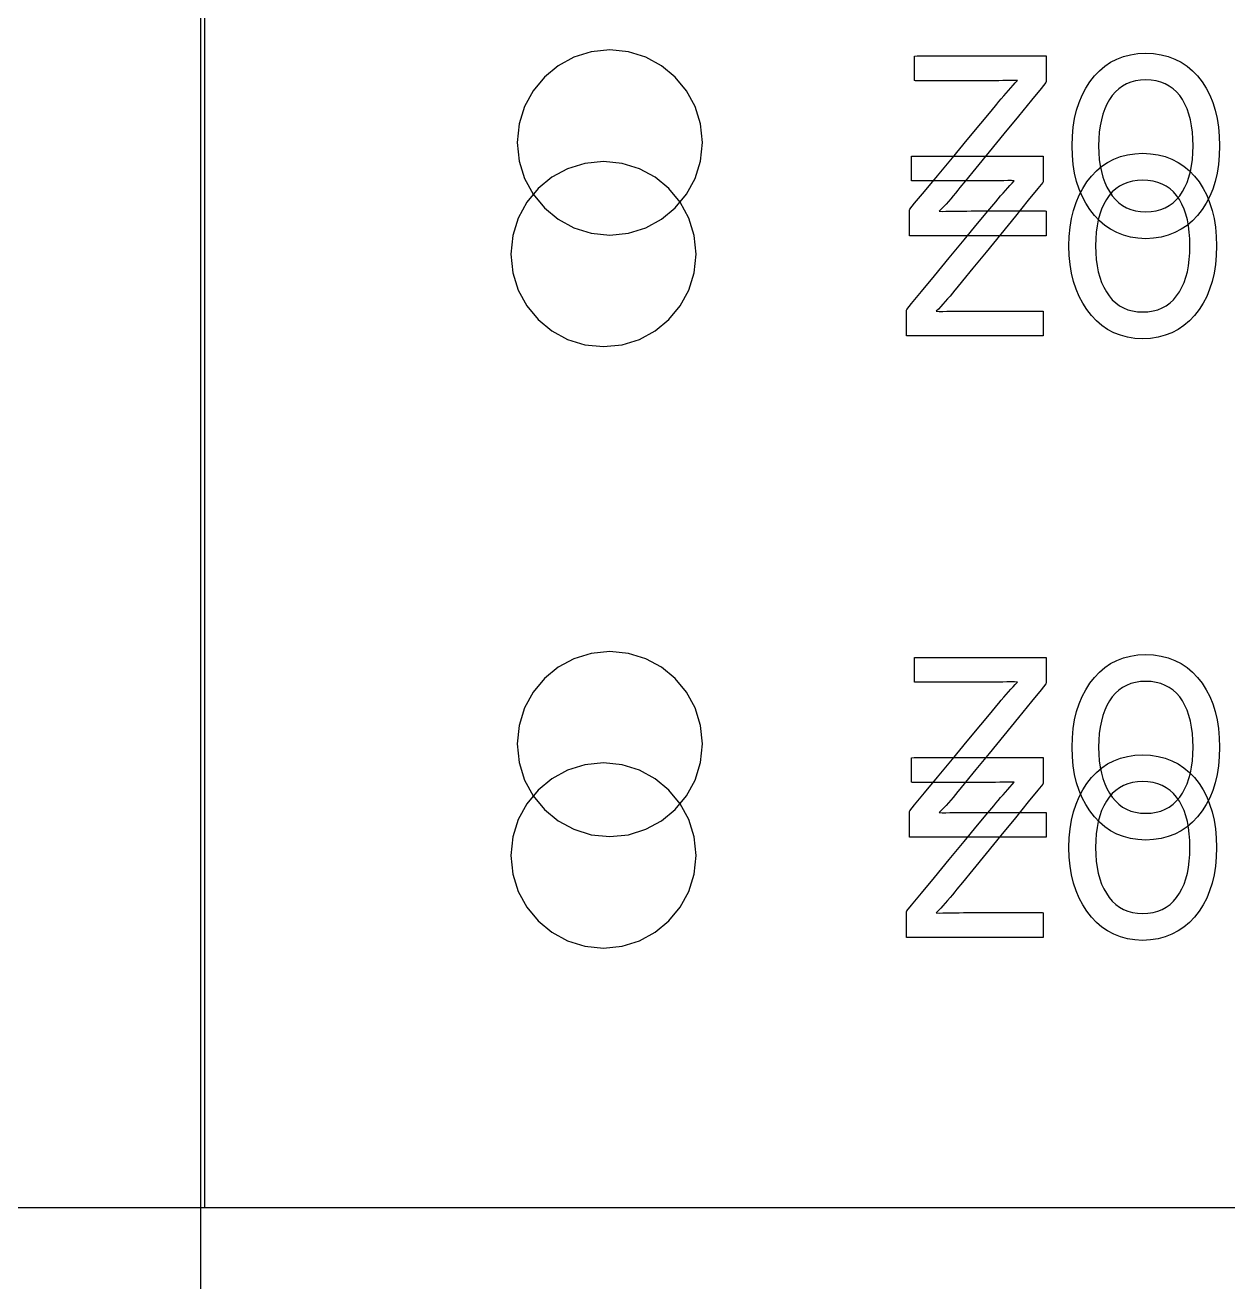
# Model space of a CAD drawing. Extents: x 1 to 47.7, y 0.2 to 35.
# Drawn here: x 11.508 to 12.157, y 10.758 to 11.437 of the extents above; entities that cross this region are included whole.
import ezdxf

# ---------------------------------------------------------------- set-up
doc = ezdxf.new("R2010")
doc.units = 0
doc.header["$MEASUREMENT"] = 0
for name, color, linetype in [('4_1__4U__UP_TO_ONE_IO_BOAR', 7, 'CONTINUOUS'), ('4_2__4U__FRONT_PANEL_W_24_', 7, 'CONTINUOUS'), ('5_1___24__TARGET_LEDS___12', 7, 'CONTINUOUS')]:
    doc.layers.add(name, color=color, linetype=linetype)

msp = doc.modelspace()

# ---------------------------------------------------------------- linework, layer by layer
at = {"layer": '4_1__4U__UP_TO_ONE_IO_BOAR'}
for points in [[(11.60446, 14.47367), (11.60446, 10.79851)], [(11.30567, 10.79851), (11.59054, 10.79851), (12.16307, 10.79851), (12.73561, 10.79851), (13.02048, 10.79851), (13.30367, 10.79851), (13.58462, 10.79851), (13.72408, 10.79851), (13.86277, 10.79851), (14.00062, 10.79851), (14.13756, 10.79851), (14.27352, 10.79851), (14.40843, 10.79851), (14.54222, 10.79851), (14.67482, 10.79851)]]:
    msp.add_lwpolyline(points, dxfattribs=at)
for points in [[(11.82341, 11.32397), (11.83349, 11.32499), (11.84288, 11.32791), (11.85138, 11.33252), (11.85878, 11.33863), (11.86489, 11.34603), (11.8695, 11.35453), (11.87242, 11.36392), (11.87344, 11.374), (11.87242, 11.38407), (11.8695, 11.39346), (11.86489, 11.40195), (11.85878, 11.40935), (11.85138, 11.41545), (11.84288, 11.42006), (11.83349, 11.42297), (11.82341, 11.42399), (11.81334, 11.42297), (11.80396, 11.42006), (11.79547, 11.41545), (11.78808, 11.40935), (11.78198, 11.40195), (11.77737, 11.39346), (11.77446, 11.38407), (11.77345, 11.374), (11.77446, 11.36392), (11.77737, 11.35453), (11.78198, 11.34603), (11.78808, 11.33863), (11.79547, 11.33252), (11.80396, 11.32791), (11.81334, 11.32499)], [(12.15291, 11.3722), (12.15274, 11.36703), (12.15227, 11.3621), (12.15152, 11.35743), (12.15049, 11.35301), (12.14916, 11.34883), (12.14755, 11.34491), (12.14565, 11.34123), (12.14347, 11.33781), (12.14098, 11.33461), (12.13824, 11.33173), (12.13529, 11.32922), (12.13211, 11.32708), (12.12872, 11.32532), (12.12511, 11.32393), (12.12128, 11.32292), (12.11724, 11.32228), (12.11297, 11.32201), (12.10874, 11.32228), (12.10473, 11.32292), (12.10094, 11.32393), (12.09738, 11.32532), (12.09403, 11.32708), (12.09091, 11.32922), (12.08801, 11.33173), (12.08532, 11.33461), (12.08284, 11.33781), (12.0806, 11.34123), (12.07865, 11.34491), (12.077, 11.34883), (12.07565, 11.35301), (12.07458, 11.35743), (12.07382, 11.3621), (12.07334, 11.36703), (12.07316, 11.3722), (12.07334, 11.37737), (12.07382, 11.38231), (12.07458, 11.38699), (12.07565, 11.39144), (12.077, 11.39564), (12.07865, 11.39959), (12.0806, 11.4033), (12.08284, 11.40677), (12.08532, 11.40997), (12.08801, 11.41281), (12.09091, 11.41528), (12.09403, 11.41737), (12.09738, 11.4191), (12.10094, 11.42046), (12.10473, 11.42145), (12.10874, 11.42207), (12.11297, 11.42232), (12.11724, 11.42207), (12.12128, 11.42145), (12.12511, 11.42046), (12.12872, 11.4191), (12.13211, 11.41737), (12.13529, 11.41528), (12.13824, 11.41281), (12.14098, 11.40997), (12.14347, 11.40677), (12.14565, 11.4033), (12.14755, 11.39959), (12.14916, 11.39564), (12.15049, 11.39144), (12.15152, 11.38699), (12.15227, 11.38231), (12.15274, 11.37737)], [(11.98534, 11.32357), (11.98534, 11.32409), (11.98534, 11.32547), (11.98534, 11.32746), (11.98534, 11.32979), (11.98534, 11.33222), (11.98534, 11.33448), (11.98534, 11.33632), (11.98534, 11.33748), (11.98549, 11.33793), (11.98813, 11.34113), (11.99342, 11.34752), (12.0005, 11.35607), (12.00849, 11.36573), (12.01655, 11.37547), (12.0238, 11.38424), (12.0294, 11.39101), (12.03248, 11.39473), (12.03359, 11.39606), (12.03493, 11.39766), (12.03625, 11.3992), (12.03754, 11.4007), (12.03881, 11.40215), (12.04005, 11.40354), (12.04127, 11.40489), (12.04246, 11.40619), (12.04363, 11.40743), (12.0421, 11.40756), (12.04006, 11.4075), (12.03795, 11.40746), (12.03577, 11.40742), (12.03352, 11.40739), (12.03121, 11.40736), (12.02882, 11.40735), (12.02636, 11.40734), (12.02417, 11.40734), (12.0225, 11.40734), (12.01873, 11.40734), (12.0135, 11.40734), (12.00749, 11.40734), (12.00133, 11.40734), (11.99569, 11.40734), (11.99121, 11.40734), (11.98856, 11.40734), (11.98812, 11.40743), (11.98812, 11.4083), (11.98812, 11.40988), (11.98812, 11.41193), (11.98812, 11.41421), (11.98812, 11.41647), (11.98812, 11.41847), (11.98812, 11.41997), (11.98812, 11.42071), (11.98947, 11.42076), (11.99529, 11.42076), (12.00451, 11.42076), (12.01585, 11.42076), (12.02801, 11.42076), (12.03972, 11.42076), (12.04968, 11.42076), (12.0566, 11.42076), (12.05919, 11.42076), (12.05919, 11.42024), (12.05919, 11.41887), (12.05919, 11.41689), (12.05919, 11.41456), (12.05919, 11.41215), (12.05919, 11.40989), (12.05919, 11.40806), (12.05919, 11.40691), (12.05904, 11.40646), (12.05643, 11.40326), (12.0512, 11.39686), (12.04421, 11.3883), (12.0363, 11.37863), (12.02834, 11.36889), (12.02116, 11.36011), (12.01563, 11.35334), (12.01259, 11.34962), (12.0115, 11.34827), (12.01018, 11.34666), (12.00888, 11.34511), (12.0076, 11.3436), (12.00633, 11.34216), (12.00508, 11.34076), (12.00385, 11.33942), (12.00264, 11.33813), (12.00144, 11.3369), (12.00297, 11.33678), (12.00501, 11.33683), (12.00712, 11.33687), (12.0093, 11.33691), (12.01155, 11.33694), (12.01387, 11.33697), (12.01625, 11.33698), (12.01871, 11.33699), (12.0209, 11.337), (12.02268, 11.337), (12.02669, 11.337), (12.03223, 11.337), (12.03862, 11.337), (12.04516, 11.337), (12.05115, 11.337), (12.0559, 11.337), (12.05872, 11.337), (12.05919, 11.3369), (12.05919, 11.33603), (12.05919, 11.33445), (12.05919, 11.3324), (12.05919, 11.33012), (12.05919, 11.32786), (12.05919, 11.32586), (12.05919, 11.32436), (12.05919, 11.32362), (12.05778, 11.32357), (12.05174, 11.32357), (12.04216, 11.32357), (12.03038, 11.32357), (12.01773, 11.32357), (12.00557, 11.32357), (11.99522, 11.32357), (11.98803, 11.32357)], [(12.13854, 11.3722), (12.13845, 11.37602), (12.13818, 11.37964), (12.13773, 11.38306), (12.13711, 11.38629), (12.13631, 11.38932), (12.13533, 11.39215), (12.13417, 11.39478), (12.13283, 11.39722), (12.13131, 11.39943), (12.12961, 11.40136), (12.12774, 11.40304), (12.1257, 11.40447), (12.12349, 11.40565), (12.12112, 11.40657), (12.11857, 11.40724), (12.11585, 11.40765), (12.11297, 11.40781), (12.11014, 11.40765), (12.10748, 11.40724), (12.10498, 11.40657), (12.10264, 11.40565), (12.10046, 11.40447), (12.09844, 11.40304), (12.09658, 11.40136), (12.09489, 11.39943), (12.09335, 11.39722), (12.09199, 11.39478), (12.09081, 11.39215), (12.08981, 11.38932), (12.08899, 11.38629), (12.08835, 11.38306), (12.0879, 11.37964), (12.08763, 11.37602), (12.08754, 11.3722), (12.08763, 11.36843), (12.0879, 11.36485), (12.08835, 11.36146), (12.08899, 11.35827), (12.08981, 11.35527), (12.09081, 11.35247), (12.09199, 11.34986), (12.09335, 11.34744), (12.09489, 11.34519), (12.09658, 11.34316), (12.09844, 11.3414), (12.10046, 11.33991), (12.10264, 11.33869), (12.10498, 11.33774), (12.10748, 11.33706), (12.11014, 11.33666), (12.11297, 11.33652), (12.11585, 11.33666), (12.11857, 11.33706), (12.12112, 11.33774), (12.12349, 11.33869), (12.1257, 11.33991), (12.12774, 11.3414), (12.12961, 11.34316), (12.13131, 11.34519), (12.13283, 11.34744), (12.13417, 11.34986), (12.13533, 11.35247), (12.13631, 11.35527), (12.13711, 11.35827), (12.13773, 11.36146), (12.13818, 11.36485), (12.13845, 11.36843)], [(11.82341, 10.99897), (11.83349, 10.99999), (11.84288, 11.0029), (11.85138, 11.00751), (11.85878, 11.01362), (11.86489, 11.02103), (11.8695, 11.02952), (11.87242, 11.03891), (11.87344, 11.04899), (11.87242, 11.05907), (11.8695, 11.06845), (11.86489, 11.07694), (11.85878, 11.08434), (11.85138, 11.09045), (11.84288, 11.09506), (11.83349, 11.09797), (11.82341, 11.09898), (11.81334, 11.09797), (11.80396, 11.09506), (11.79547, 11.09045), (11.78808, 11.08434), (11.78198, 11.07694), (11.77737, 11.06845), (11.77446, 11.05907), (11.77345, 11.04899), (11.77446, 11.03891), (11.77737, 11.02952), (11.78198, 11.02103), (11.78808, 11.01362), (11.79547, 11.00751), (11.80396, 11.0029), (11.81334, 10.99999)], [(11.98534, 10.9986), (11.98534, 10.99912), (11.98534, 11.0005), (11.98534, 11.00249), (11.98534, 11.00482), (11.98534, 11.00725), (11.98534, 11.00951), (11.98534, 11.01135), (11.98534, 11.01251), (11.98549, 11.01296), (11.98813, 11.01616), (11.99342, 11.02255), (12.0005, 11.0311), (12.00849, 11.04076), (12.01655, 11.0505), (12.0238, 11.05927), (12.0294, 11.06604), (12.03248, 11.06975), (12.03359, 11.07109), (12.03493, 11.07269), (12.03625, 11.07423), (12.03754, 11.07573), (12.03881, 11.07718), (12.04005, 11.07857), (12.04127, 11.07992), (12.04246, 11.08121), (12.04363, 11.08246), (12.0421, 11.08258), (12.04006, 11.08253), (12.03795, 11.08249), (12.03577, 11.08245), (12.03352, 11.08242), (12.03121, 11.08239), (12.02882, 11.08238), (12.02636, 11.08237), (12.02417, 11.08236), (12.0225, 11.08236), (12.01873, 11.08236), (12.0135, 11.08236), (12.00749, 11.08236), (12.00133, 11.08236), (11.99569, 11.08236), (11.99121, 11.08236), (11.98856, 11.08236), (11.98812, 11.08246), (11.98812, 11.08333), (11.98812, 11.08491), (11.98812, 11.08696), (11.98812, 11.08924), (11.98812, 11.0915), (11.98812, 11.0935), (11.98812, 11.09499), (11.98812, 11.09574), (11.98947, 11.09578), (11.99529, 11.09578), (12.00451, 11.09578), (12.01585, 11.09578), (12.02801, 11.09578), (12.03972, 11.09578), (12.04968, 11.09578), (12.0566, 11.09578), (12.05919, 11.09578), (12.05919, 11.09527), (12.05919, 11.09389), (12.05919, 11.09192), (12.05919, 11.08959), (12.05919, 11.08717), (12.05919, 11.08492), (12.05919, 11.08309), (12.05919, 11.08193), (12.05904, 11.08148), (12.05643, 11.07828), (12.0512, 11.07189), (12.04421, 11.06333), (12.0363, 11.05366), (12.02834, 11.04392), (12.02116, 11.03514), (12.01563, 11.02837), (12.01259, 11.02465), (12.0115, 11.0233), (12.01018, 11.02169), (12.00888, 11.02014), (12.0076, 11.01863), (12.00633, 11.01718), (12.00508, 11.01579), (12.00385, 11.01445), (12.00264, 11.01316), (12.00144, 11.01192), (12.00297, 11.0118), (12.00501, 11.01186), (12.00712, 11.0119), (12.0093, 11.01194), (12.01155, 11.01197), (12.01387, 11.012), (12.01625, 11.01201), (12.01871, 11.01202), (12.0209, 11.01202), (12.02268, 11.01202), (12.02669, 11.01202), (12.03223, 11.01202), (12.03862, 11.01202), (12.04516, 11.01202), (12.05115, 11.01202), (12.0559, 11.01202), (12.05872, 11.01202), (12.05919, 11.01193), (12.05919, 11.01106), (12.05919, 11.00948), (12.05919, 11.00743), (12.05919, 11.00515), (12.05919, 11.00289), (12.05919, 11.00089), (12.05919, 10.99939), (12.05919, 10.99865), (12.05778, 10.9986), (12.05174, 10.9986), (12.04216, 10.9986), (12.03038, 10.9986), (12.01773, 10.9986), (12.00557, 10.9986), (11.99522, 10.9986), (11.98803, 10.9986)], [(12.15291, 11.04723), (12.15274, 11.04206), (12.15227, 11.03713), (12.15152, 11.03246), (12.15049, 11.02804), (12.14916, 11.02386), (12.14755, 11.01994), (12.14565, 11.01626), (12.14347, 11.01284), (12.14098, 11.00964), (12.13824, 11.00675), (12.13529, 11.00425), (12.13211, 11.00211), (12.12872, 11.00035), (12.12511, 10.99896), (12.12128, 10.99795), (12.11724, 10.99731), (12.11297, 10.99704), (12.10874, 10.99731), (12.10473, 10.99795), (12.10094, 10.99896), (12.09738, 11.00035), (12.09403, 11.00211), (12.09091, 11.00425), (12.08801, 11.00675), (12.08532, 11.00964), (12.08284, 11.01284), (12.0806, 11.01626), (12.07865, 11.01994), (12.077, 11.02386), (12.07565, 11.02804), (12.07458, 11.03246), (12.07382, 11.03713), (12.07334, 11.04206), (12.07316, 11.04723), (12.07334, 11.0524), (12.07382, 11.05733), (12.07458, 11.06202), (12.07565, 11.06646), (12.077, 11.07066), (12.07865, 11.07462), (12.0806, 11.07833), (12.08284, 11.0818), (12.08532, 11.085), (12.08801, 11.08784), (12.09091, 11.0903), (12.09403, 11.0924), (12.09738, 11.09413), (12.10094, 11.09549), (12.10473, 11.09648), (12.10874, 11.09709), (12.11297, 11.09734), (12.11724, 11.09709), (12.12128, 11.09648), (12.12511, 11.09549), (12.12872, 11.09413), (12.13211, 11.0924), (12.13529, 11.0903), (12.13824, 11.08784), (12.14098, 11.085), (12.14347, 11.0818), (12.14565, 11.07833), (12.14755, 11.07462), (12.14916, 11.07066), (12.15049, 11.06646), (12.15152, 11.06202), (12.15227, 11.05733), (12.15274, 11.0524)], [(12.13854, 11.04723), (12.13845, 11.05105), (12.13818, 11.05467), (12.13773, 11.05809), (12.13711, 11.06132), (12.13631, 11.06435), (12.13533, 11.06718), (12.13417, 11.06981), (12.13283, 11.07225), (12.13131, 11.07445), (12.12961, 11.07639), (12.12774, 11.07807), (12.1257, 11.0795), (12.12349, 11.08068), (12.12112, 11.0816), (12.11857, 11.08227), (12.11585, 11.08268), (12.11297, 11.08284), (12.11014, 11.08268), (12.10748, 11.08227), (12.10498, 11.0816), (12.10264, 11.08068), (12.10046, 11.0795), (12.09844, 11.07807), (12.09658, 11.07639), (12.09489, 11.07445), (12.09335, 11.07225), (12.09199, 11.06981), (12.09081, 11.06718), (12.08981, 11.06435), (12.08899, 11.06132), (12.08835, 11.05809), (12.0879, 11.05467), (12.08763, 11.05105), (12.08754, 11.04723), (12.08763, 11.04345), (12.0879, 11.03988), (12.08835, 11.03649), (12.08899, 11.0333), (12.08981, 11.0303), (12.09081, 11.0275), (12.09199, 11.02489), (12.09335, 11.02247), (12.09489, 11.02022), (12.09658, 11.01819), (12.09844, 11.01643), (12.10046, 11.01494), (12.10264, 11.01372), (12.10498, 11.01277), (12.10748, 11.01209), (12.11014, 11.01168), (12.11297, 11.01155), (12.11585, 11.01168), (12.11857, 11.01209), (12.12112, 11.01277), (12.12349, 11.01372), (12.1257, 11.01494), (12.12774, 11.01643), (12.12961, 11.01819), (12.13131, 11.02022), (12.13283, 11.02247), (12.13417, 11.02489), (12.13533, 11.0275), (12.13631, 11.0303), (12.13711, 11.0333), (12.13773, 11.03649), (12.13818, 11.03988), (12.13845, 11.04345)]]:
    msp.add_lwpolyline(points, close=True, dxfattribs=at)
at = {"layer": '4_2__4U__FRONT_PANEL_W_24_'}
msp.add_lwpolyline([(11.60224, 14.47452), (11.60224, 8.99937)], dxfattribs=at)
for points in [[(12.15126, 11.31809), (12.15108, 11.31292), (12.15062, 11.308), (12.14987, 11.30333), (12.14883, 11.2989), (12.14751, 11.29473), (12.1459, 11.2908), (12.144, 11.28713), (12.14181, 11.2837), (12.13933, 11.2805), (12.13659, 11.27762), (12.13363, 11.27511), (12.13046, 11.27298), (12.12707, 11.27122), (12.12346, 11.26983), (12.11963, 11.26882), (12.11558, 11.26818), (12.11131, 11.26791), (12.10708, 11.26818), (12.10307, 11.26882), (12.09929, 11.26983), (12.09572, 11.27122), (12.09238, 11.27298), (12.08925, 11.27511), (12.08635, 11.27762), (12.08367, 11.2805), (12.08118, 11.2837), (12.07894, 11.28713), (12.077, 11.2908), (12.07535, 11.29473), (12.07399, 11.2989), (12.07293, 11.30333), (12.07216, 11.308), (12.07169, 11.31292), (12.07151, 11.31809), (12.07169, 11.32327), (12.07216, 11.3282), (12.07293, 11.33289), (12.07399, 11.33733), (12.07535, 11.34153), (12.077, 11.34549), (12.07894, 11.3492), (12.08118, 11.35267), (12.08367, 11.35587), (12.08635, 11.3587), (12.08925, 11.36117), (12.09238, 11.36327), (12.09572, 11.365), (12.09929, 11.36635), (12.10307, 11.36734), (12.10708, 11.36796), (12.11131, 11.36821), (12.11558, 11.36796), (12.11963, 11.36734), (12.12346, 11.36635), (12.12707, 11.365), (12.13046, 11.36327), (12.13363, 11.36117), (12.13659, 11.3587), (12.13933, 11.35587), (12.14181, 11.35267), (12.144, 11.3492), (12.1459, 11.34549), (12.14751, 11.34153), (12.14883, 11.33733), (12.14987, 11.33289), (12.15062, 11.3282), (12.15108, 11.32327)], [(11.81998, 11.2637), (11.83006, 11.26471), (11.83944, 11.26763), (11.84794, 11.27224), (11.85534, 11.27835), (11.86145, 11.28575), (11.86607, 11.29425), (11.86898, 11.30364), (11.87, 11.31372), (11.86898, 11.32379), (11.86607, 11.33318), (11.86145, 11.34167), (11.85534, 11.34907), (11.84794, 11.35518), (11.83944, 11.35978), (11.83006, 11.3627), (11.81998, 11.36371), (11.8099, 11.3627), (11.80052, 11.35978), (11.79203, 11.35518), (11.78464, 11.34907), (11.77854, 11.34167), (11.77393, 11.33318), (11.77102, 11.32379), (11.77001, 11.31372), (11.77102, 11.30364), (11.77393, 11.29425), (11.77854, 11.28575), (11.78464, 11.27835), (11.79203, 11.27224), (11.80052, 11.26763), (11.8099, 11.26471)], [(11.98368, 11.26947), (11.98368, 11.26999), (11.98368, 11.27137), (11.98368, 11.27335), (11.98368, 11.27569), (11.98368, 11.27811), (11.98368, 11.28038), (11.98368, 11.28221), (11.98368, 11.28337), (11.98383, 11.28382), (11.98648, 11.28702), (11.99177, 11.29342), (11.99884, 11.30196), (12.00684, 11.31163), (12.01489, 11.32137), (12.02215, 11.33014), (12.02775, 11.3369), (12.03082, 11.34062), (12.03193, 11.34196), (12.03327, 11.34355), (12.03459, 11.3451), (12.03588, 11.3466), (12.03715, 11.34804), (12.03839, 11.34944), (12.03961, 11.35079), (12.04081, 11.35208), (12.04198, 11.35333), (12.04045, 11.35345), (12.03841, 11.3534), (12.0363, 11.35335), (12.03412, 11.35331), (12.03187, 11.35328), (12.02955, 11.35326), (12.02716, 11.35324), (12.02471, 11.35323), (12.02251, 11.35323), (12.02084, 11.35323), (12.01707, 11.35323), (12.01185, 11.35323), (12.00583, 11.35323), (11.99968, 11.35323), (11.99403, 11.35323), (11.98956, 11.35323), (11.98691, 11.35323), (11.98646, 11.35332), (11.98646, 11.35419), (11.98646, 11.35578), (11.98646, 11.35783), (11.98646, 11.36011), (11.98646, 11.36237), (11.98646, 11.36437), (11.98646, 11.36586), (11.98646, 11.36661), (11.98782, 11.36665), (11.99363, 11.36665), (12.00285, 11.36665), (12.01419, 11.36665), (12.02636, 11.36665), (12.03807, 11.36665), (12.04802, 11.36665), (12.05494, 11.36665), (12.05754, 11.36665), (12.05754, 11.36614), (12.05754, 11.36476), (12.05754, 11.36278), (12.05754, 11.36046), (12.05754, 11.35804), (12.05754, 11.35579), (12.05754, 11.35396), (12.05754, 11.3528), (12.05739, 11.35235), (12.05477, 11.34915), (12.04954, 11.34275), (12.04255, 11.3342), (12.03465, 11.32453), (12.02668, 11.31478), (12.01951, 11.30601), (12.01398, 11.29924), (12.01094, 11.29551), (12.00985, 11.29417), (12.00853, 11.29256), (12.00723, 11.291), (12.00594, 11.2895), (12.00468, 11.28805), (12.00343, 11.28666), (12.0022, 11.28531), (12.00098, 11.28403), (11.99979, 11.28279), (12.00131, 11.28267), (12.00335, 11.28272), (12.00546, 11.28277), (12.00764, 11.28281), (12.00989, 11.28284), (12.01221, 11.28286), (12.0146, 11.28288), (12.01706, 11.28289), (12.01925, 11.28289), (12.02102, 11.28289), (12.02503, 11.28289), (12.03058, 11.28289), (12.03697, 11.28289), (12.0435, 11.28289), (12.0495, 11.28289), (12.05425, 11.28289), (12.05706, 11.28289), (12.05754, 11.2828), (12.05754, 11.28193), (12.05754, 11.28035), (12.05754, 11.27829), (12.05754, 11.27602), (12.05754, 11.27376), (12.05754, 11.27176), (12.05754, 11.27026), (12.05754, 11.26951), (12.05613, 11.26947), (12.05009, 11.26947), (12.0405, 11.26947), (12.02872, 11.26947), (12.01608, 11.26947), (12.00392, 11.26947), (11.99357, 11.26947), (11.98638, 11.26947)], [(12.13688, 11.31809), (12.13679, 11.32191), (12.13653, 11.32554), (12.13608, 11.32896), (12.13546, 11.33219), (12.13465, 11.33522), (12.13367, 11.33805), (12.13251, 11.34068), (12.13118, 11.34311), (12.12965, 11.34532), (12.12796, 11.34726), (12.12609, 11.34894), (12.12405, 11.35037), (12.12184, 11.35154), (12.11946, 11.35246), (12.11691, 11.35313), (12.1142, 11.35355), (12.11131, 11.35371), (12.10849, 11.35355), (12.10583, 11.35313), (12.10332, 11.35246), (12.10098, 11.35154), (12.0988, 11.35037), (12.09678, 11.34894), (12.09493, 11.34726), (12.09323, 11.34532), (12.0917, 11.34311), (12.09033, 11.34068), (12.08915, 11.33805), (12.08815, 11.33522), (12.08734, 11.33219), (12.0867, 11.32896), (12.08625, 11.32554), (12.08597, 11.32191), (12.08588, 11.31809), (12.08597, 11.31432), (12.08625, 11.31074), (12.0867, 11.30736), (12.08734, 11.30417), (12.08815, 11.30117), (12.08915, 11.29837), (12.09033, 11.29576), (12.0917, 11.29334), (12.09323, 11.29108), (12.09493, 11.28905), (12.09678, 11.28729), (12.0988, 11.2858), (12.10098, 11.28458), (12.10332, 11.28364), (12.10583, 11.28296), (12.10849, 11.28255), (12.11131, 11.28242), (12.1142, 11.28255), (12.11691, 11.28296), (12.11946, 11.28364), (12.12184, 11.28458), (12.12405, 11.2858), (12.12609, 11.28729), (12.12796, 11.28905), (12.12965, 11.29108), (12.13118, 11.29334), (12.13251, 11.29576), (12.13367, 11.29837), (12.13465, 11.30117), (12.13546, 11.30417), (12.13608, 11.30736), (12.13653, 11.31074), (12.13679, 11.31432)], [(11.98368, 10.94444), (11.98368, 10.94495), (11.98368, 10.94633), (11.98368, 10.94832), (11.98368, 10.95066), (11.98368, 10.95308), (11.98368, 10.95534), (11.98368, 10.95718), (11.98368, 10.95834), (11.98383, 10.95879), (11.98648, 10.96199), (11.99177, 10.96838), (11.99884, 10.97693), (12.00684, 10.9866), (12.01489, 10.99633), (12.02215, 11.00511), (12.02775, 11.01187), (12.03082, 11.01559), (12.03193, 11.01693), (12.03327, 11.01852), (12.03459, 11.02007), (12.03588, 11.02156), (12.03715, 11.02301), (12.03839, 11.02441), (12.03961, 11.02575), (12.04081, 11.02705), (12.04198, 11.0283), (12.04045, 11.02842), (12.03841, 11.02837), (12.0363, 11.02832), (12.03412, 11.02828), (12.03187, 11.02825), (12.02955, 11.02823), (12.02716, 11.02821), (12.02471, 11.0282), (12.02251, 11.0282), (12.02084, 11.0282), (12.01707, 11.0282), (12.01185, 11.0282), (12.00583, 11.0282), (11.99968, 11.0282), (11.99403, 11.0282), (11.98956, 11.0282), (11.98691, 11.0282), (11.98646, 11.02829), (11.98646, 11.02916), (11.98646, 11.03074), (11.98646, 11.0328), (11.98646, 11.03507), (11.98646, 11.03733), (11.98646, 11.03933), (11.98646, 11.04083), (11.98646, 11.04158), (11.98782, 11.04162), (11.99363, 11.04162), (12.00285, 11.04162), (12.01419, 11.04162), (12.02636, 11.04162), (12.03807, 11.04162), (12.04802, 11.04162), (12.05494, 11.04162), (12.05754, 11.04162), (12.05754, 11.0411), (12.05754, 11.03973), (12.05754, 11.03775), (12.05754, 11.03543), (12.05754, 11.03301), (12.05754, 11.03076), (12.05754, 11.02892), (12.05754, 11.02777), (12.05739, 11.02732), (12.05477, 11.02412), (12.04954, 11.01772), (12.04255, 11.00917), (12.03465, 10.9995), (12.02668, 10.98975), (12.01951, 10.98097), (12.01398, 10.9742), (12.01094, 10.97048), (12.00985, 10.96914), (12.00853, 10.96753), (12.00723, 10.96597), (12.00594, 10.96447), (12.00468, 10.96302), (12.00343, 10.96162), (12.0022, 10.96028), (12.00098, 10.95899), (11.99979, 10.95776), (12.00131, 10.95764), (12.00335, 10.95769), (12.00546, 10.95774), (12.00764, 10.95778), (12.00989, 10.95781), (12.01221, 10.95783), (12.0146, 10.95785), (12.01706, 10.95786), (12.01925, 10.95786), (12.02102, 10.95786), (12.02503, 10.95786), (12.03058, 10.95786), (12.03697, 10.95786), (12.0435, 10.95786), (12.0495, 10.95786), (12.05425, 10.95786), (12.05706, 10.95786), (12.05754, 10.95776), (12.05754, 10.95689), (12.05754, 10.95531), (12.05754, 10.95326), (12.05754, 10.95098), (12.05754, 10.94872), (12.05754, 10.94672), (12.05754, 10.94523), (12.05754, 10.94448), (12.05613, 10.94444), (12.05009, 10.94444), (12.0405, 10.94444), (12.02872, 10.94444), (12.01608, 10.94444), (12.00392, 10.94444), (11.99357, 10.94444), (11.98638, 10.94444)], [(12.15126, 10.99306), (12.15108, 10.98789), (12.15062, 10.98297), (12.14987, 10.97829), (12.14883, 10.97387), (12.14751, 10.9697), (12.1459, 10.96577), (12.144, 10.9621), (12.14181, 10.95867), (12.13933, 10.95547), (12.13659, 10.95259), (12.13363, 10.95008), (12.13046, 10.94795), (12.12707, 10.94618), (12.12346, 10.9448), (12.11963, 10.94378), (12.11558, 10.94314), (12.11131, 10.94288), (12.10708, 10.94314), (12.10307, 10.94378), (12.09929, 10.9448), (12.09572, 10.94618), (12.09238, 10.94795), (12.08925, 10.95008), (12.08635, 10.95259), (12.08367, 10.95547), (12.08118, 10.95867), (12.07894, 10.9621), (12.077, 10.96577), (12.07535, 10.9697), (12.07399, 10.97387), (12.07293, 10.97829), (12.07216, 10.98297), (12.07169, 10.98789), (12.07151, 10.99306), (12.07169, 10.99824), (12.07216, 11.00317), (12.07293, 11.00786), (12.07399, 11.0123), (12.07535, 11.0165), (12.077, 11.02045), (12.07894, 11.02417), (12.08118, 11.02763), (12.08367, 11.03083), (12.08635, 11.03367), (12.08925, 11.03614), (12.09238, 11.03824), (12.09572, 11.03996), (12.09929, 11.04132), (12.10307, 11.04231), (12.10708, 11.04293), (12.11131, 11.04318), (12.11558, 11.04293), (12.11963, 11.04231), (12.12346, 11.04132), (12.12707, 11.03996), (12.13046, 11.03824), (12.13363, 11.03614), (12.13659, 11.03367), (12.13933, 11.03083), (12.14181, 11.02763), (12.144, 11.02417), (12.1459, 11.02045), (12.14751, 11.0165), (12.14883, 11.0123), (12.14987, 11.00786), (12.15062, 11.00317), (12.15108, 10.99824)], [(11.81998, 10.9387), (11.83006, 10.93972), (11.83944, 10.94264), (11.84794, 10.94725), (11.85534, 10.95336), (11.86145, 10.96076), (11.86607, 10.96926), (11.86898, 10.97865), (11.87, 10.98873), (11.86898, 10.9988), (11.86607, 11.00819), (11.86145, 11.01668), (11.85534, 11.02408), (11.84794, 11.03018), (11.83944, 11.03479), (11.83006, 11.03771), (11.81998, 11.03872), (11.8099, 11.03771), (11.80052, 11.03479), (11.79203, 11.03018), (11.78464, 11.02408), (11.77854, 11.01668), (11.77393, 11.00819), (11.77102, 10.9988), (11.77001, 10.98873), (11.77102, 10.97865), (11.77393, 10.96926), (11.77854, 10.96076), (11.78464, 10.95336), (11.79203, 10.94725), (11.80052, 10.94264), (11.8099, 10.93972)], [(12.13688, 10.99306), (12.13679, 10.99688), (12.13653, 11.0005), (12.13608, 11.00393), (12.13546, 11.00715), (12.13465, 11.01018), (12.13367, 11.01301), (12.13251, 11.01565), (12.13118, 11.01808), (12.12965, 11.02029), (12.12796, 11.02223), (12.12609, 11.02391), (12.12405, 11.02534), (12.12184, 11.02651), (12.11946, 11.02743), (12.11691, 11.0281), (12.1142, 11.02851), (12.11131, 11.02867), (12.10849, 11.02851), (12.10583, 11.0281), (12.10332, 11.02743), (12.10098, 11.02651), (12.0988, 11.02534), (12.09678, 11.02391), (12.09493, 11.02223), (12.09323, 11.02029), (12.0917, 11.01808), (12.09033, 11.01565), (12.08915, 11.01301), (12.08815, 11.01018), (12.08734, 11.00715), (12.0867, 11.00393), (12.08625, 11.0005), (12.08597, 10.99688), (12.08588, 10.99306), (12.08597, 10.98929), (12.08625, 10.98571), (12.0867, 10.98233), (12.08734, 10.97913), (12.08815, 10.97614), (12.08915, 10.97333), (12.09033, 10.97072), (12.0917, 10.96831), (12.09323, 10.96605), (12.09493, 10.96402), (12.09678, 10.96226), (12.0988, 10.96077), (12.10098, 10.95955), (12.10332, 10.9586), (12.10583, 10.95793), (12.10849, 10.95752), (12.11131, 10.95738), (12.1142, 10.95752), (12.11691, 10.95793), (12.11946, 10.9586), (12.12184, 10.95955), (12.12405, 10.96077), (12.12609, 10.96226), (12.12796, 10.96402), (12.12965, 10.96605), (12.13118, 10.96831), (12.13251, 10.97072), (12.13367, 10.97333), (12.13465, 10.97614), (12.13546, 10.97913), (12.13608, 10.98233), (12.13653, 10.98571), (12.13679, 10.98929)]]:
    msp.add_lwpolyline(points, close=True, dxfattribs=at)
at = {"layer": '5_1___24__TARGET_LEDS___12'}
msp.add_lwpolyline([(11.60224, 14.47452), (11.60224, 8.99937)], dxfattribs=at)
for points in [[(12.15126, 11.31809), (12.15108, 11.31292), (12.15062, 11.308), (12.14987, 11.30333), (12.14883, 11.2989), (12.14751, 11.29473), (12.1459, 11.2908), (12.144, 11.28713), (12.14181, 11.2837), (12.13933, 11.2805), (12.13659, 11.27762), (12.13363, 11.27511), (12.13046, 11.27298), (12.12707, 11.27122), (12.12346, 11.26983), (12.11963, 11.26882), (12.11558, 11.26818), (12.11131, 11.26791), (12.10708, 11.26818), (12.10307, 11.26882), (12.09929, 11.26983), (12.09572, 11.27122), (12.09238, 11.27298), (12.08925, 11.27511), (12.08635, 11.27762), (12.08367, 11.2805), (12.08118, 11.2837), (12.07894, 11.28713), (12.077, 11.2908), (12.07535, 11.29473), (12.07399, 11.2989), (12.07293, 11.30333), (12.07216, 11.308), (12.07169, 11.31292), (12.07151, 11.31809), (12.07169, 11.32327), (12.07216, 11.3282), (12.07293, 11.33289), (12.07399, 11.33733), (12.07535, 11.34153), (12.077, 11.34549), (12.07894, 11.3492), (12.08118, 11.35267), (12.08367, 11.35587), (12.08635, 11.3587), (12.08925, 11.36117), (12.09238, 11.36327), (12.09572, 11.365), (12.09929, 11.36635), (12.10307, 11.36734), (12.10708, 11.36796), (12.11131, 11.36821), (12.11558, 11.36796), (12.11963, 11.36734), (12.12346, 11.36635), (12.12707, 11.365), (12.13046, 11.36327), (12.13363, 11.36117), (12.13659, 11.3587), (12.13933, 11.35587), (12.14181, 11.35267), (12.144, 11.3492), (12.1459, 11.34549), (12.14751, 11.34153), (12.14883, 11.33733), (12.14987, 11.33289), (12.15062, 11.3282), (12.15108, 11.32327)], [(11.81998, 11.2637), (11.83006, 11.26471), (11.83944, 11.26763), (11.84794, 11.27224), (11.85534, 11.27835), (11.86145, 11.28575), (11.86607, 11.29425), (11.86898, 11.30364), (11.87, 11.31372), (11.86898, 11.32379), (11.86607, 11.33318), (11.86145, 11.34167), (11.85534, 11.34907), (11.84794, 11.35518), (11.83944, 11.35978), (11.83006, 11.3627), (11.81998, 11.36371), (11.8099, 11.3627), (11.80052, 11.35978), (11.79203, 11.35518), (11.78464, 11.34907), (11.77854, 11.34167), (11.77393, 11.33318), (11.77102, 11.32379), (11.77001, 11.31372), (11.77102, 11.30364), (11.77393, 11.29425), (11.77854, 11.28575), (11.78464, 11.27835), (11.79203, 11.27224), (11.80052, 11.26763), (11.8099, 11.26471)], [(11.98368, 11.26947), (11.98368, 11.26999), (11.98368, 11.27137), (11.98368, 11.27335), (11.98368, 11.27569), (11.98368, 11.27811), (11.98368, 11.28038), (11.98368, 11.28221), (11.98368, 11.28337), (11.98383, 11.28382), (11.98648, 11.28702), (11.99177, 11.29342), (11.99884, 11.30196), (12.00684, 11.31163), (12.01489, 11.32137), (12.02215, 11.33014), (12.02775, 11.3369), (12.03082, 11.34062), (12.03193, 11.34196), (12.03327, 11.34355), (12.03459, 11.3451), (12.03588, 11.3466), (12.03715, 11.34804), (12.03839, 11.34944), (12.03961, 11.35079), (12.04081, 11.35208), (12.04198, 11.35333), (12.04045, 11.35345), (12.03841, 11.3534), (12.0363, 11.35335), (12.03412, 11.35331), (12.03187, 11.35328), (12.02955, 11.35326), (12.02716, 11.35324), (12.02471, 11.35323), (12.02251, 11.35323), (12.02084, 11.35323), (12.01707, 11.35323), (12.01185, 11.35323), (12.00583, 11.35323), (11.99968, 11.35323), (11.99403, 11.35323), (11.98956, 11.35323), (11.98691, 11.35323), (11.98646, 11.35332), (11.98646, 11.35419), (11.98646, 11.35578), (11.98646, 11.35783), (11.98646, 11.36011), (11.98646, 11.36237), (11.98646, 11.36437), (11.98646, 11.36586), (11.98646, 11.36661), (11.98782, 11.36665), (11.99363, 11.36665), (12.00285, 11.36665), (12.01419, 11.36665), (12.02636, 11.36665), (12.03807, 11.36665), (12.04802, 11.36665), (12.05494, 11.36665), (12.05754, 11.36665), (12.05754, 11.36614), (12.05754, 11.36476), (12.05754, 11.36278), (12.05754, 11.36046), (12.05754, 11.35804), (12.05754, 11.35579), (12.05754, 11.35396), (12.05754, 11.3528), (12.05739, 11.35235), (12.05477, 11.34915), (12.04954, 11.34275), (12.04255, 11.3342), (12.03465, 11.32453), (12.02668, 11.31478), (12.01951, 11.30601), (12.01398, 11.29924), (12.01094, 11.29551), (12.00985, 11.29417), (12.00853, 11.29256), (12.00723, 11.291), (12.00594, 11.2895), (12.00468, 11.28805), (12.00343, 11.28666), (12.0022, 11.28531), (12.00098, 11.28403), (11.99979, 11.28279), (12.00131, 11.28267), (12.00335, 11.28272), (12.00546, 11.28277), (12.00764, 11.28281), (12.00989, 11.28284), (12.01221, 11.28286), (12.0146, 11.28288), (12.01706, 11.28289), (12.01925, 11.28289), (12.02102, 11.28289), (12.02503, 11.28289), (12.03058, 11.28289), (12.03697, 11.28289), (12.0435, 11.28289), (12.0495, 11.28289), (12.05425, 11.28289), (12.05706, 11.28289), (12.05754, 11.2828), (12.05754, 11.28193), (12.05754, 11.28035), (12.05754, 11.27829), (12.05754, 11.27602), (12.05754, 11.27376), (12.05754, 11.27176), (12.05754, 11.27026), (12.05754, 11.26951), (12.05613, 11.26947), (12.05009, 11.26947), (12.0405, 11.26947), (12.02872, 11.26947), (12.01608, 11.26947), (12.00392, 11.26947), (11.99357, 11.26947), (11.98638, 11.26947)], [(12.13688, 11.31809), (12.13679, 11.32191), (12.13653, 11.32554), (12.13608, 11.32896), (12.13546, 11.33219), (12.13465, 11.33522), (12.13367, 11.33805), (12.13251, 11.34068), (12.13118, 11.34311), (12.12965, 11.34532), (12.12796, 11.34726), (12.12609, 11.34894), (12.12405, 11.35037), (12.12184, 11.35154), (12.11946, 11.35246), (12.11691, 11.35313), (12.1142, 11.35355), (12.11131, 11.35371), (12.10849, 11.35355), (12.10583, 11.35313), (12.10332, 11.35246), (12.10098, 11.35154), (12.0988, 11.35037), (12.09678, 11.34894), (12.09493, 11.34726), (12.09323, 11.34532), (12.0917, 11.34311), (12.09033, 11.34068), (12.08915, 11.33805), (12.08815, 11.33522), (12.08734, 11.33219), (12.0867, 11.32896), (12.08625, 11.32554), (12.08597, 11.32191), (12.08588, 11.31809), (12.08597, 11.31432), (12.08625, 11.31074), (12.0867, 11.30736), (12.08734, 11.30417), (12.08815, 11.30117), (12.08915, 11.29837), (12.09033, 11.29576), (12.0917, 11.29334), (12.09323, 11.29108), (12.09493, 11.28905), (12.09678, 11.28729), (12.0988, 11.2858), (12.10098, 11.28458), (12.10332, 11.28364), (12.10583, 11.28296), (12.10849, 11.28255), (12.11131, 11.28242), (12.1142, 11.28255), (12.11691, 11.28296), (12.11946, 11.28364), (12.12184, 11.28458), (12.12405, 11.2858), (12.12609, 11.28729), (12.12796, 11.28905), (12.12965, 11.29108), (12.13118, 11.29334), (12.13251, 11.29576), (12.13367, 11.29837), (12.13465, 11.30117), (12.13546, 11.30417), (12.13608, 11.30736), (12.13653, 11.31074), (12.13679, 11.31432)], [(11.98368, 10.94444), (11.98368, 10.94495), (11.98368, 10.94633), (11.98368, 10.94832), (11.98368, 10.95066), (11.98368, 10.95308), (11.98368, 10.95534), (11.98368, 10.95718), (11.98368, 10.95834), (11.98383, 10.95879), (11.98648, 10.96199), (11.99177, 10.96838), (11.99884, 10.97693), (12.00684, 10.9866), (12.01489, 10.99633), (12.02215, 11.00511), (12.02775, 11.01187), (12.03082, 11.01559), (12.03193, 11.01693), (12.03327, 11.01852), (12.03459, 11.02007), (12.03588, 11.02156), (12.03715, 11.02301), (12.03839, 11.02441), (12.03961, 11.02575), (12.04081, 11.02705), (12.04198, 11.0283), (12.04045, 11.02842), (12.03841, 11.02837), (12.0363, 11.02832), (12.03412, 11.02828), (12.03187, 11.02825), (12.02955, 11.02823), (12.02716, 11.02821), (12.02471, 11.0282), (12.02251, 11.0282), (12.02084, 11.0282), (12.01707, 11.0282), (12.01185, 11.0282), (12.00583, 11.0282), (11.99968, 11.0282), (11.99403, 11.0282), (11.98956, 11.0282), (11.98691, 11.0282), (11.98646, 11.02829), (11.98646, 11.02916), (11.98646, 11.03074), (11.98646, 11.0328), (11.98646, 11.03507), (11.98646, 11.03733), (11.98646, 11.03933), (11.98646, 11.04083), (11.98646, 11.04158), (11.98782, 11.04162), (11.99363, 11.04162), (12.00285, 11.04162), (12.01419, 11.04162), (12.02636, 11.04162), (12.03807, 11.04162), (12.04802, 11.04162), (12.05494, 11.04162), (12.05754, 11.04162), (12.05754, 11.0411), (12.05754, 11.03973), (12.05754, 11.03775), (12.05754, 11.03543), (12.05754, 11.03301), (12.05754, 11.03076), (12.05754, 11.02892), (12.05754, 11.02777), (12.05739, 11.02732), (12.05477, 11.02412), (12.04954, 11.01772), (12.04255, 11.00917), (12.03465, 10.9995), (12.02668, 10.98975), (12.01951, 10.98097), (12.01398, 10.9742), (12.01094, 10.97048), (12.00985, 10.96914), (12.00853, 10.96753), (12.00723, 10.96597), (12.00594, 10.96447), (12.00468, 10.96302), (12.00343, 10.96162), (12.0022, 10.96028), (12.00098, 10.95899), (11.99979, 10.95776), (12.00131, 10.95764), (12.00335, 10.95769), (12.00546, 10.95774), (12.00764, 10.95778), (12.00989, 10.95781), (12.01221, 10.95783), (12.0146, 10.95785), (12.01706, 10.95786), (12.01925, 10.95786), (12.02102, 10.95786), (12.02503, 10.95786), (12.03058, 10.95786), (12.03697, 10.95786), (12.0435, 10.95786), (12.0495, 10.95786), (12.05425, 10.95786), (12.05706, 10.95786), (12.05754, 10.95776), (12.05754, 10.95689), (12.05754, 10.95531), (12.05754, 10.95326), (12.05754, 10.95098), (12.05754, 10.94872), (12.05754, 10.94672), (12.05754, 10.94523), (12.05754, 10.94448), (12.05613, 10.94444), (12.05009, 10.94444), (12.0405, 10.94444), (12.02872, 10.94444), (12.01608, 10.94444), (12.00392, 10.94444), (11.99357, 10.94444), (11.98638, 10.94444)], [(12.15126, 10.99306), (12.15108, 10.98789), (12.15062, 10.98297), (12.14987, 10.97829), (12.14883, 10.97387), (12.14751, 10.9697), (12.1459, 10.96577), (12.144, 10.9621), (12.14181, 10.95867), (12.13933, 10.95547), (12.13659, 10.95259), (12.13363, 10.95008), (12.13046, 10.94795), (12.12707, 10.94618), (12.12346, 10.9448), (12.11963, 10.94378), (12.11558, 10.94314), (12.11131, 10.94288), (12.10708, 10.94314), (12.10307, 10.94378), (12.09929, 10.9448), (12.09572, 10.94618), (12.09238, 10.94795), (12.08925, 10.95008), (12.08635, 10.95259), (12.08367, 10.95547), (12.08118, 10.95867), (12.07894, 10.9621), (12.077, 10.96577), (12.07535, 10.9697), (12.07399, 10.97387), (12.07293, 10.97829), (12.07216, 10.98297), (12.07169, 10.98789), (12.07151, 10.99306), (12.07169, 10.99824), (12.07216, 11.00317), (12.07293, 11.00786), (12.07399, 11.0123), (12.07535, 11.0165), (12.077, 11.02045), (12.07894, 11.02417), (12.08118, 11.02763), (12.08367, 11.03083), (12.08635, 11.03367), (12.08925, 11.03614), (12.09238, 11.03824), (12.09572, 11.03996), (12.09929, 11.04132), (12.10307, 11.04231), (12.10708, 11.04293), (12.11131, 11.04318), (12.11558, 11.04293), (12.11963, 11.04231), (12.12346, 11.04132), (12.12707, 11.03996), (12.13046, 11.03824), (12.13363, 11.03614), (12.13659, 11.03367), (12.13933, 11.03083), (12.14181, 11.02763), (12.144, 11.02417), (12.1459, 11.02045), (12.14751, 11.0165), (12.14883, 11.0123), (12.14987, 11.00786), (12.15062, 11.00317), (12.15108, 10.99824)], [(11.81998, 10.9387), (11.83006, 10.93972), (11.83944, 10.94264), (11.84794, 10.94725), (11.85534, 10.95336), (11.86145, 10.96076), (11.86607, 10.96926), (11.86898, 10.97865), (11.87, 10.98873), (11.86898, 10.9988), (11.86607, 11.00819), (11.86145, 11.01668), (11.85534, 11.02408), (11.84794, 11.03018), (11.83944, 11.03479), (11.83006, 11.03771), (11.81998, 11.03872), (11.8099, 11.03771), (11.80052, 11.03479), (11.79203, 11.03018), (11.78464, 11.02408), (11.77854, 11.01668), (11.77393, 11.00819), (11.77102, 10.9988), (11.77001, 10.98873), (11.77102, 10.97865), (11.77393, 10.96926), (11.77854, 10.96076), (11.78464, 10.95336), (11.79203, 10.94725), (11.80052, 10.94264), (11.8099, 10.93972)], [(12.13688, 10.99306), (12.13679, 10.99688), (12.13653, 11.0005), (12.13608, 11.00393), (12.13546, 11.00715), (12.13465, 11.01018), (12.13367, 11.01301), (12.13251, 11.01565), (12.13118, 11.01808), (12.12965, 11.02029), (12.12796, 11.02223), (12.12609, 11.02391), (12.12405, 11.02534), (12.12184, 11.02651), (12.11946, 11.02743), (12.11691, 11.0281), (12.1142, 11.02851), (12.11131, 11.02867), (12.10849, 11.02851), (12.10583, 11.0281), (12.10332, 11.02743), (12.10098, 11.02651), (12.0988, 11.02534), (12.09678, 11.02391), (12.09493, 11.02223), (12.09323, 11.02029), (12.0917, 11.01808), (12.09033, 11.01565), (12.08915, 11.01301), (12.08815, 11.01018), (12.08734, 11.00715), (12.0867, 11.00393), (12.08625, 11.0005), (12.08597, 10.99688), (12.08588, 10.99306), (12.08597, 10.98929), (12.08625, 10.98571), (12.0867, 10.98233), (12.08734, 10.97913), (12.08815, 10.97614), (12.08915, 10.97333), (12.09033, 10.97072), (12.0917, 10.96831), (12.09323, 10.96605), (12.09493, 10.96402), (12.09678, 10.96226), (12.0988, 10.96077), (12.10098, 10.95955), (12.10332, 10.9586), (12.10583, 10.95793), (12.10849, 10.95752), (12.11131, 10.95738), (12.1142, 10.95752), (12.11691, 10.95793), (12.11946, 10.9586), (12.12184, 10.95955), (12.12405, 10.96077), (12.12609, 10.96226), (12.12796, 10.96402), (12.12965, 10.96605), (12.13118, 10.96831), (12.13251, 10.97072), (12.13367, 10.97333), (12.13465, 10.97614), (12.13546, 10.97913), (12.13608, 10.98233), (12.13653, 10.98571), (12.13679, 10.98929)]]:
    msp.add_lwpolyline(points, close=True, dxfattribs=at)

doc.saveas('drawing.dxf')
